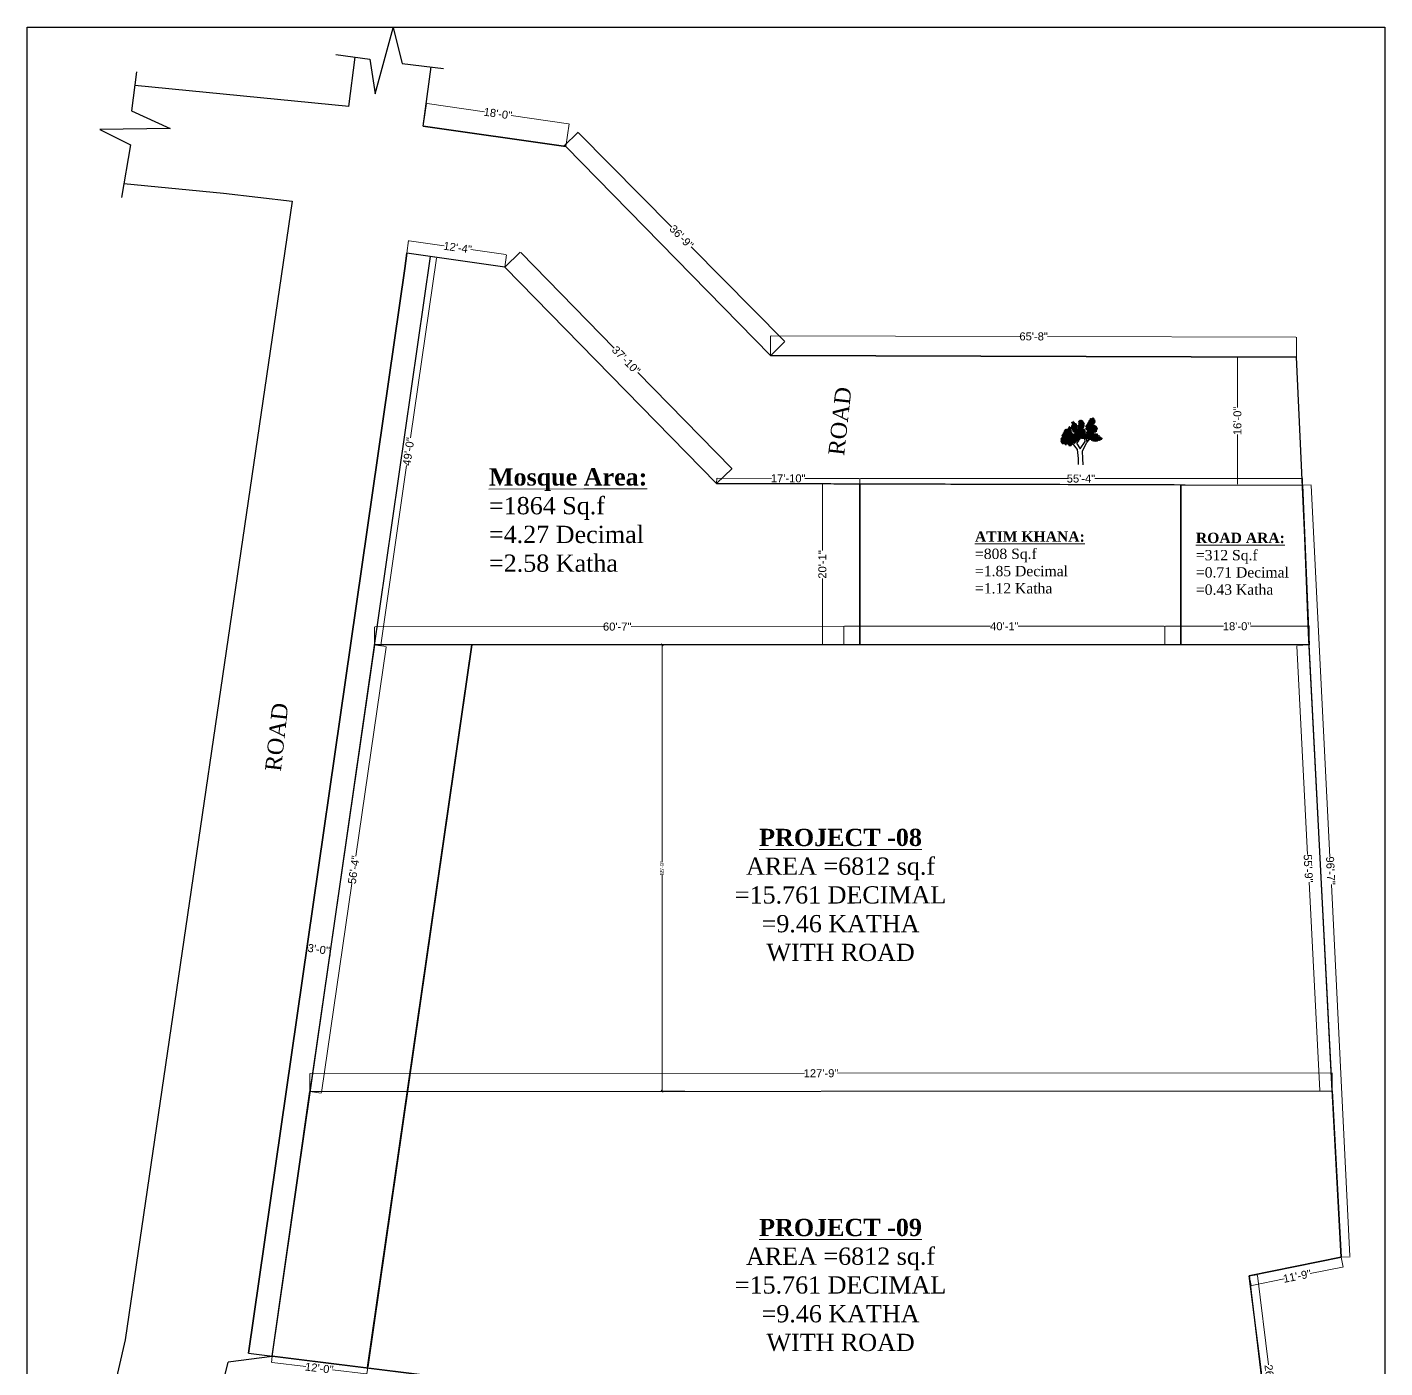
# Model space of a CAD drawing. Header units: inches. Extents: x -3571 to 5466, y -4496 to 5188.
# Drawn here: x 2252 to 4288, y -3377 to -1367 of the extents above; entities that cross this region are included whole.
import ezdxf

# ---------------------------------------------------------------- set-up
doc = ezdxf.new("R2010")
doc.units = ezdxf.units.IN
doc.header["$MEASUREMENT"] = 0
for name, color, linetype, lineweight in [('FURNITUER', 45, 'Continuous', 15), ('P LINE', 7, 'Continuous', 15), ('P1', 7, 'Continuous', 9), ('Road', 6, 'Continuous', 25), ('text', 7, 'Continuous', 5), ('wall', 250, 'Continuous', 30)]:
    doc.layers.add(name, color=color, linetype=linetype, lineweight=lineweight)
doc.layers.add('Property Limit', color=3, linetype='Continuous')
doc.layers.add('TREE', color=3, linetype='Continuous')
doc.styles.add('1-2', font='arial.ttf')
doc.styles.add('DIM', font='arial.ttf', dxfattribs={"width": 0.9, "height": 7})
doc.styles.add('style2', font='ARIALN.TTF')
doc.styles.add('TR', font='swisscb.ttf')
doc.styles.add('Warking', font='ARIALN.TTF')
doc.dimstyles.new('STANDARD$0', dxfattribs={"dimscale": 0, "dimtxt": 10, "dimasz": 8, "dimexe": 6, "dimexo": 8, "dimgap": 3, "dimtad": 1, "dimdec": 0, "dimzin": 3, "dimdsep": 46, "dimlunit": 4, "dimtxsty": 'DIM', "dimblk": 'DOTSMALL', "dimcen": 0, "dimclrd": 6, "dimclre": 6, "dimclrt": 256, "dimadec": 0, "dimazin": 0, "dimtfac": 1, "dimtdec": 0, "dimtofl": 0, "dimtmove": 2, "dimatfit": 0, "dimldrblk": 'DOTSMALL', "dimfxl": 1, "dimtolj": 1, "dimtzin": 0, "dimarcsym": 0})
doc.dimstyles.new('Warkimg', dxfattribs={"dimtxt": 6, "dimasz": 3, "dimexe": 0.5, "dimexo": 1, "dimgap": 0.5, "dimtad": 0, "dimdec": 0, "dimzin": 0, "dimdsep": 46, "dimlunit": 4, "dimtxsty": 'Warking', "dimblk": 'OBLIQUE', "dimcen": 1, "dimdle": 1, "dimclrd": 256, "dimclre": 256, "dimclrt": 6, "dimadec": 0, "dimazin": 0, "dimtfac": 1, "dimtdec": 0, "dimtofl": 0, "dimtmove": 0, "dimatfit": 3, "dimfxl": 1, "dimtolj": 1, "dimtzin": 0, "dimlwd": 5, "dimlwe": 5, "dimarcsym": 0})

# ---------------------------------------------------------------- blocks, each defined once
blk = doc.blocks.new('*D174')
at = {"layer": 'Defpoints', "color": 0, "ltscale": 2}
for p in [(3500.3, -2051.7), (4164, -2043.7), (4164, -2053.2)]:
    blk.add_point(p, dxfattribs=at)
at = {"layer": 'wall', "color": 7, "lineweight": 15, "ltscale": 2}
for p, q in [((3500.3, -2051.7), (3500.3, -2043.7)), ((3501.3, -2043.7), (3811.4, -2043.7)), ((4163, -2043.7), (3852.8, -2043.7)), ((4164, -2053.2), (4164, -2043.7))]:
    blk.add_line(p, q, dxfattribs=at)
at = {"layer": 'wall', "color": 7, "ltscale": 2}
for points in [[(3501.3, -2043.5), (3501.3, -2043.8), (3500.3, -2043.7)], [(4163, -2043.5), (4163, -2043.8), (4164, -2043.7)]]:
    blk.add_solid(points, dxfattribs=at)
at = {"layer": 'wall', "color": 7, "lineweight": 25, "ltscale": 2, "insert": (3832.1, -2043.7), "char_height": 12, "attachment_point": 5, "style": '1-2'}
blk.add_mtext('\\A1;55\'-4"', dxfattribs=at)
blk = doc.blocks.new('*D175')
at = {"layer": 'Defpoints', "color": 0, "ltscale": 2}
for p in [(4222.1, -3210.9), (4225.1, -3225.6), (4084.4, -3238.6)]:
    blk.add_point(p, dxfattribs=at)
at = {"layer": 'wall', "color": 7, "lineweight": 15, "ltscale": 2}
for p, q in [((4222.1, -3210.9), (4225.1, -3225.6)), ((4224.1, -3225.8), (4175.9, -3235.5)), ((4084.4, -3238.6), (4087.3, -3253.3)), ((4088.3, -3253.1), (4136.5, -3243.4))]:
    blk.add_line(p, q, dxfattribs=at)
at = {"layer": 'wall', "color": 7, "ltscale": 2}
for points in [[(4224.1, -3225.6), (4224.1, -3226), (4225.1, -3225.6)], [(4088.3, -3252.9), (4088.3, -3253.3), (4087.3, -3253.3)]]:
    blk.add_solid(points, dxfattribs=at)
at = {"layer": 'wall', "color": 7, "lineweight": 25, "ltscale": 2, "insert": (4156.2, -3239.4), "char_height": 12, "attachment_point": 5, "rotation": 11.3593, "style": '1-2'}
blk.add_mtext('\\A1;11\'-9"', dxfattribs=at)
blk = doc.blocks.new('*D176')
at = {"layer": 'Defpoints', "color": 0, "ltscale": 2}
for p in [(4084.4, -3238.6), (4121.6, -3550.6), (4134.1, -3549.1)]:
    blk.add_point(p, dxfattribs=at)
at = {"layer": 'wall', "color": 7, "lineweight": 15, "ltscale": 2}
for p, q in [((4084.4, -3238.6), (4096.9, -3237.1)), ((4097, -3238.1), (4113, -3372.5)), ((4134, -3548.1), (4118, -3413.8)), ((4121.6, -3550.6), (4134.1, -3549.1))]:
    blk.add_line(p, q, dxfattribs=at)
at = {"layer": 'wall', "color": 7, "ltscale": 2}
for points in [[(4097.1, -3238.1), (4096.8, -3238.1), (4096.9, -3237.1)], [(4134.2, -3548.1), (4133.8, -3548.2), (4134.1, -3549.1)]]:
    blk.add_solid(points, dxfattribs=at)
at = {"layer": 'wall', "color": 7, "lineweight": 25, "ltscale": 2, "insert": (4115.5, -3393.1), "char_height": 12, "attachment_point": 5, "rotation": 276.8057, "style": '1-2'}
blk.add_mtext('\\A1;26\'-2"', dxfattribs=at)
blk = doc.blocks.new('*D179')
at = {"layer": 'Defpoints', "color": 0, "ltscale": 2}
for p in [(2846, -1515.2), (3064.7, -1512), (3059.8, -1545.9)]:
    blk.add_point(p, dxfattribs=at)
at = {"layer": 'wall', "color": 7, "lineweight": 15, "ltscale": 2}
for p, q in [((2846, -1515.2), (2850.9, -1481.3)), ((2851.9, -1481.4), (2937.9, -1493.8)), ((3063.7, -1511.8), (2977.7, -1499.5)), ((3059.8, -1545.9), (3064.7, -1512))]:
    blk.add_line(p, q, dxfattribs=at)
at = {"layer": 'wall', "color": 7, "ltscale": 2}
for points in [[(2851.9, -1481.3), (2851.9, -1481.6), (2850.9, -1481.3)], [(3063.7, -1511.7), (3063.7, -1512), (3064.7, -1512)]]:
    blk.add_solid(points, dxfattribs=at)
at = {"layer": 'wall', "color": 7, "lineweight": 25, "ltscale": 2, "insert": (2957.8, -1496.6), "char_height": 12, "attachment_point": 5, "rotation": 351.8337, "style": '1-2'}
blk.add_mtext('\\A1;18\'-0"', dxfattribs=at)
blk = doc.blocks.new('*D180')
at = {"layer": 'Defpoints', "color": 0, "ltscale": 2}
for p in [(3056.7, -1545.4), (3388.1, -1838.3), (3366.8, -1859.4)]:
    blk.add_point(p, dxfattribs=at)
at = {"layer": 'wall', "color": 7, "lineweight": 15, "ltscale": 2}
for p, q in [((3056.7, -1545.4), (3078.1, -1524.4)), ((3078.8, -1525.1), (3218.5, -1666.6)), ((3387.4, -1837.6), (3247.6, -1696)), ((3366.8, -1859.4), (3388.1, -1838.3))]:
    blk.add_line(p, q, dxfattribs=at)
at = {"layer": 'wall', "color": 7, "ltscale": 2}
for points in [[(3078.9, -1524.9), (3078.6, -1525.2), (3078.1, -1524.4)], [(3387.5, -1837.5), (3387.3, -1837.7), (3388.1, -1838.3)]]:
    blk.add_solid(points, dxfattribs=at)
at = {"layer": 'wall', "color": 7, "lineweight": 25, "ltscale": 2, "insert": (3233.1, -1681.3), "char_height": 12, "attachment_point": 5, "rotation": 314.6432, "style": '1-2'}
blk.add_mtext('\\A1;36\'-9"', dxfattribs=at)
blk = doc.blocks.new('*D181')
at = {"layer": 'Defpoints', "color": 0, "ltscale": 2}
for p in [(4155.3, -1831.7), (3366.8, -1859.4), (4155.2, -1861.5)]:
    blk.add_point(p, dxfattribs=at)
at = {"layer": 'wall', "color": 7, "lineweight": 15, "ltscale": 2}
for p, q in [((3366.8, -1859.4), (3366.8, -1829.6)), ((3367.8, -1829.6), (3740.3, -1830.6)), ((4154.3, -1831.7), (3781.8, -1830.7)), ((4155.2, -1861.5), (4155.3, -1831.7))]:
    blk.add_line(p, q, dxfattribs=at)
at = {"layer": 'wall', "color": 7, "ltscale": 2}
for points in [[(3367.8, -1829.4), (3367.8, -1829.8), (3366.8, -1829.6)], [(4154.3, -1831.5), (4154.3, -1831.8), (4155.3, -1831.7)]]:
    blk.add_solid(points, dxfattribs=at)
at = {"layer": 'wall', "color": 7, "lineweight": 25, "ltscale": 2, "insert": (3761.1, -1830.6), "char_height": 12, "attachment_point": 5, "rotation": 359.8484, "style": '1-2'}
blk.add_mtext('\\A1;65\'-8"', dxfattribs=at)
blk = doc.blocks.new('*D183')
at = {"layer": 'Defpoints', "color": 0, "ltscale": 2}
for p in [(4164, -2053.5), (4222.1, -3210.9), (4235.5, -3210.2)]:
    blk.add_point(p, dxfattribs=at)
at = {"layer": 'wall', "color": 7, "lineweight": 15, "ltscale": 2}
for p, q in [((4164, -2053.5), (4177.4, -2052.8)), ((4177.4, -2053.8), (4205.4, -2610.8)), ((4235.4, -3209.2), (4207.5, -2652.2)), ((4222.1, -3210.9), (4235.5, -3210.2))]:
    blk.add_line(p, q, dxfattribs=at)
at = {"layer": 'wall', "color": 7, "ltscale": 2}
for points in [[(4177.6, -2053.8), (4177.2, -2053.8), (4177.4, -2052.8)], [(4235.6, -3209.2), (4235.3, -3209.3), (4235.5, -3210.2)]]:
    blk.add_solid(points, dxfattribs=at)
at = {"layer": 'wall', "color": 7, "lineweight": 25, "ltscale": 2, "insert": (4206.4, -2631.5), "char_height": 12, "attachment_point": 5, "rotation": 272.8755, "style": '1-2'}
blk.add_mtext('\\A1;96\'-7"', dxfattribs=at)
blk = doc.blocks.new('*D184')
at = {"layer": 'Defpoints', "color": 0, "ltscale": 2}
for p in [(3444.4, -2051.7), (3500.3, -2051.7), (3512.3, -2293)]:
    blk.add_point(p, dxfattribs=at)
at = {"layer": 'wall', "color": 7, "lineweight": 15, "ltscale": 2}
for p, q in [((3500.3, -2051.7), (3444.4, -2051.7)), ((3444.4, -2052.7), (3444.4, -2151.6)), ((3444.4, -2292), (3444.4, -2193.2)), ((3512.3, -2293), (3444.4, -2293))]:
    blk.add_line(p, q, dxfattribs=at)
at = {"layer": 'wall', "color": 7, "ltscale": 2}
for points in [[(3444.3, -2052.7), (3444.6, -2052.7), (3444.4, -2051.7)], [(3444.3, -2292), (3444.6, -2292), (3444.4, -2293)]]:
    blk.add_solid(points, dxfattribs=at)
at = {"layer": 'wall', "color": 7, "lineweight": 25, "ltscale": 2, "insert": (3444.4, -2172.4), "char_height": 12, "attachment_point": 5, "rotation": 90, "style": '1-2'}
blk.add_mtext('\\A1;20\'-1"', dxfattribs=at)
blk = doc.blocks.new('*D186')
at = {"layer": 'Defpoints', "color": 0, "ltscale": 2}
for p in [(4174.4, -2265.1), (3957.9, -2293.2), (4174.4, -2293)]:
    blk.add_point(p, dxfattribs=at)
at = {"layer": 'wall', "color": 7, "lineweight": 15, "ltscale": 2}
for p, q in [((3957.9, -2293.2), (3957.9, -2265.1)), ((3958.9, -2265.1), (4046, -2265.1)), ((4173.4, -2265.1), (4086.3, -2265.1)), ((4174.4, -2293), (4174.4, -2265.1))]:
    blk.add_line(p, q, dxfattribs=at)
at = {"layer": 'wall', "color": 7, "ltscale": 2}
for points in [[(3958.9, -2264.9), (3958.9, -2265.2), (3957.9, -2265.1)], [(4173.4, -2264.9), (4173.4, -2265.2), (4174.4, -2265.1)]]:
    blk.add_solid(points, dxfattribs=at)
at = {"layer": 'wall', "color": 7, "lineweight": 25, "ltscale": 2, "insert": (4066.1, -2265.1), "char_height": 12, "attachment_point": 5, "style": '1-2'}
blk.add_mtext('\\A1;18\'-0"', dxfattribs=at)
blk = doc.blocks.new('*D187')
at = {"layer": 'Defpoints', "color": 0, "ltscale": 2}
for p in [(2823.9, -1686.9), (2821.2, -1705.5), (2968.2, -1726.7)]:
    blk.add_point(p, dxfattribs=at)
at = {"layer": 'wall', "color": 7, "lineweight": 15, "ltscale": 2}
for p, q in [((2821.2, -1705.5), (2823.9, -1686.9)), ((2824.9, -1687), (2877.4, -1694.6)), ((2969.9, -1707.9), (2917.3, -1700.3)), ((2968.2, -1726.7), (2970.8, -1708))]:
    blk.add_line(p, q, dxfattribs=at)
at = {"layer": 'wall', "color": 7, "ltscale": 2}
for points in [[(2824.9, -1686.8), (2824.9, -1687.2), (2823.9, -1686.9)], [(2969.9, -1707.7), (2969.8, -1708), (2970.8, -1708)]]:
    blk.add_solid(points, dxfattribs=at)
at = {"layer": 'wall', "color": 7, "lineweight": 25, "ltscale": 2, "insert": (2897.4, -1697.4), "char_height": 12, "attachment_point": 5, "rotation": 351.8077, "style": '1-2'}
blk.add_mtext('\\A1;12\'-4"', dxfattribs=at)
blk = doc.blocks.new('*D188')
at = {"layer": 'Defpoints', "color": 0, "ltscale": 2}
for p in [(2968.2, -1726.7), (3309, -2028.5), (3285.8, -2051.2)]:
    blk.add_point(p, dxfattribs=at)
at = {"layer": 'wall', "color": 7, "lineweight": 15, "ltscale": 2}
for p, q in [((2968.2, -1726.7), (2991.3, -1704)), ((2992, -1704.8), (3132.4, -1848.2)), ((3308.3, -2027.8), (3167.9, -1884.4)), ((3285.8, -2051.2), (3309, -2028.5))]:
    blk.add_line(p, q, dxfattribs=at)
at = {"layer": 'wall', "color": 7, "ltscale": 2}
for points in [[(2992.1, -1704.6), (2991.9, -1704.9), (2991.3, -1704)], [(3308.4, -2027.7), (3308.1, -2027.9), (3309, -2028.5)]]:
    blk.add_solid(points, dxfattribs=at)
at = {"layer": 'wall', "color": 7, "lineweight": 25, "ltscale": 2, "insert": (3150.1, -1866.3), "char_height": 12, "attachment_point": 5, "rotation": 314.395, "style": '1-2'}
blk.add_mtext('\\A1;37\'-10"', dxfattribs=at)
blk = doc.blocks.new('*D189')
at = {"layer": 'Defpoints', "color": 0, "ltscale": 2}
for p in [(3285.8, -2051.2), (3500.3, -2043.7), (3500.3, -2051.7)]:
    blk.add_point(p, dxfattribs=at)
at = {"layer": 'wall', "color": 7, "lineweight": 15, "ltscale": 2}
for p, q in [((3285.8, -2051.2), (3285.9, -2043.1)), ((3286.9, -2043.1), (3368.3, -2043.3)), ((3499.3, -2043.7), (3417.9, -2043.5)), ((3500.3, -2051.7), (3500.3, -2043.7))]:
    blk.add_line(p, q, dxfattribs=at)
at = {"layer": 'wall', "color": 7, "ltscale": 2}
for points in [[(3286.9, -2042.9), (3286.9, -2043.3), (3285.9, -2043.1)], [(3499.3, -2043.5), (3499.3, -2043.8), (3500.3, -2043.7)]]:
    blk.add_solid(points, dxfattribs=at)
at = {"layer": 'wall', "color": 7, "lineweight": 25, "ltscale": 2, "insert": (3393.1, -2043.4), "char_height": 12, "attachment_point": 5, "rotation": 359.8484, "style": '1-2'}
blk.add_mtext('\\A1;17\'-10"', dxfattribs=at)
blk = doc.blocks.new('*D190')
at = {"layer": 'Defpoints', "color": 0, "ltscale": 2}
for p in [(2856.9, -1710.7), (2865.8, -1712), (2773, -2293)]:
    blk.add_point(p, dxfattribs=at)
at = {"layer": 'wall', "color": 7, "lineweight": 15, "ltscale": 2}
for p, q in [((2865.6, -1713), (2826.9, -1982.4)), ((2856.9, -1710.7), (2865.8, -1712)), ((2782.1, -2293.3), (2820.9, -2023.9)), ((2773, -2293), (2782, -2294.3))]:
    blk.add_line(p, q, dxfattribs=at)
at = {"layer": 'wall', "color": 7, "ltscale": 2}
for points in [[(2865.5, -1713), (2865.8, -1713), (2865.8, -1712)], [(2781.9, -2293.3), (2782.3, -2293.3), (2782, -2294.3)]]:
    blk.add_solid(points, dxfattribs=at)
at = {"layer": 'wall', "color": 7, "lineweight": 25, "ltscale": 2, "insert": (2823.9, -2003.2), "char_height": 12, "attachment_point": 5, "rotation": 81.8077, "style": '1-2'}
blk.add_mtext('\\A1;49\'-0"', dxfattribs=at)
blk = doc.blocks.new('*D191')
at = {"layer": 'Defpoints', "color": 0, "ltscale": 2}
for p in [(3500.4, -2265.1), (2773, -2293), (3500.5, -2292)]:
    blk.add_point(p, dxfattribs=at)
at = {"layer": 'wall', "color": 7, "lineweight": 15, "ltscale": 2}
for p, q in [((2773, -2293), (2773, -2266.1)), ((2774, -2266.1), (3116, -2265.6)), ((3499.4, -2265.1), (3157.5, -2265.6)), ((3500.5, -2292), (3500.4, -2265.1))]:
    blk.add_line(p, q, dxfattribs=at)
at = {"layer": 'wall', "color": 7, "ltscale": 2}
for points in [[(2774, -2265.9), (2774, -2266.3), (2773, -2266.1)], [(3499.4, -2264.9), (3499.4, -2265.3), (3500.4, -2265.1)]]:
    blk.add_solid(points, dxfattribs=at)
at = {"layer": 'wall', "color": 7, "lineweight": 25, "ltscale": 2, "insert": (3136.7, -2265.6), "char_height": 12, "attachment_point": 5, "rotation": 0.0785, "style": '1-2'}
blk.add_mtext('\\A1;60\'-7"', dxfattribs=at)
blk = doc.blocks.new('*D192')
at = {"layer": 'Defpoints', "color": 0, "ltscale": 2}
for p in [(4066.7, -1861.2), (4067.2, -1861.2), (4066.7, -2053.2)]:
    blk.add_point(p, dxfattribs=at)
at = {"layer": 'wall', "color": 7, "lineweight": 15, "ltscale": 2}
for p, q in [((4067.2, -1861.2), (4066.7, -1861.2)), ((4066.7, -1862.2), (4066.7, -1937.1)), ((4066.7, -2052.2), (4066.7, -1977.4))]:
    blk.add_line(p, q, dxfattribs=at)
at = {"layer": 'wall', "color": 7, "ltscale": 2}
for points in [[(4066.5, -1862.2), (4066.8, -1862.2), (4066.7, -1861.2)], [(4066.5, -2052.2), (4066.8, -2052.2), (4066.7, -2053.2)]]:
    blk.add_solid(points, dxfattribs=at)
at = {"layer": 'wall', "color": 7, "lineweight": 25, "ltscale": 2, "insert": (4066.7, -1957.2), "char_height": 12, "attachment_point": 5, "rotation": 90, "style": '1-2'}
blk.add_mtext('\\A1;16\'-0"', dxfattribs=at)
blk = doc.blocks.new('*D193')
at = {"layer": 'Defpoints', "color": 0, "ltscale": 2}
for p in [(3476.5, -2265.1), (3476.5, -2292), (3957.9, -2293.2)]:
    blk.add_point(p, dxfattribs=at)
at = {"layer": 'wall', "color": 7, "lineweight": 15, "ltscale": 2}
for p, q in [((3476.5, -2292), (3476.5, -2265.1)), ((3477.5, -2265.1), (3696.3, -2265.1)), ((3956.9, -2265.1), (3738.1, -2265.1)), ((3957.9, -2293.2), (3957.9, -2265.1))]:
    blk.add_line(p, q, dxfattribs=at)
at = {"layer": 'wall', "color": 7, "ltscale": 2}
for points in [[(3477.5, -2264.9), (3477.5, -2265.2), (3476.5, -2265.1)], [(3956.9, -2264.9), (3956.9, -2265.2), (3957.9, -2265.1)]]:
    blk.add_solid(points, dxfattribs=at)
at = {"layer": 'wall', "color": 7, "lineweight": 25, "ltscale": 2, "insert": (3717.2, -2265.1), "char_height": 12, "attachment_point": 5, "style": '1-2'}
blk.add_mtext('\\A1;40\'-1"', dxfattribs=at)
blk = doc.blocks.new('*D194')
at = {"layer": 'Defpoints', "color": 0, "ltscale": 2}
for p in [(2671.4, -2746.8), (2670.1, -2756), (2705.6, -2761.1)]:
    blk.add_point(p, dxfattribs=at)
at = {"layer": 'wall', "color": 7, "lineweight": 15, "ltscale": 2}
for p, q in [((2670.1, -2756), (2671.4, -2746.8)), ((2672.4, -2747), (2673.3, -2747.1)), ((2706, -2751.8), (2705.1, -2751.7)), ((2705.6, -2761.1), (2707, -2751.9))]:
    blk.add_line(p, q, dxfattribs=at)
at = {"layer": 'wall', "color": 7, "ltscale": 2}
for points in [[(2672.5, -2746.8), (2672.4, -2747.1), (2671.4, -2746.8)], [(2706, -2751.6), (2705.9, -2752), (2707, -2751.9)]]:
    blk.add_solid(points, dxfattribs=at)
at = {"layer": 'wall', "color": 7, "lineweight": 25, "ltscale": 2, "insert": (2689.2, -2749.4), "char_height": 12, "attachment_point": 5, "rotation": 351.7966, "style": '1-2'}
blk.add_mtext('\\A1;3\'-0"', dxfattribs=at)
blk = doc.blocks.new('*D195')
at = {"layer": 'Defpoints', "color": 0, "ltscale": 2}
for p in [(2619.5, -3359.1), (2762.6, -3376.2), (2761.4, -3385.9)]:
    blk.add_point(p, dxfattribs=at)
at = {"layer": 'wall', "color": 7, "lineweight": 15, "ltscale": 2}
for p, q in [((2619.5, -3359.1), (2618.4, -3368.8)), ((2619.4, -3368.9), (2669.9, -3374.9)), ((2762.6, -3376.2), (2761.4, -3385.9)), ((2760.4, -3385.7), (2709.9, -3379.7))]:
    blk.add_line(p, q, dxfattribs=at)
at = {"layer": 'wall', "color": 7, "ltscale": 2}
for points in [[(2619.4, -3368.8), (2619.4, -3369.1), (2618.4, -3368.8)], [(2760.4, -3385.6), (2760.4, -3385.9), (2761.4, -3385.9)]]:
    blk.add_solid(points, dxfattribs=at)
at = {"layer": 'wall', "color": 7, "lineweight": 25, "ltscale": 2, "insert": (2689.9, -3377.3), "char_height": 12, "attachment_point": 5, "rotation": 353.1994, "style": '1-2'}
blk.add_mtext('\\A1;12\'-0"', dxfattribs=at)
blk = doc.blocks.new('*D196')
at = {"layer": 'Defpoints', "color": 0, "ltscale": 2}
for p in [(2675.7, -2935.7), (2675.7, -2962.3), (4208.9, -2961.3)]:
    blk.add_point(p, dxfattribs=at)
at = {"layer": 'wall', "color": 7, "lineweight": 15, "ltscale": 2}
for p, q in [((2675.7, -2962.3), (2675.7, -2935.7)), ((2676.7, -2935.7), (3417.5, -2935.2)), ((4207.9, -2934.7), (3467.1, -2935.1)), ((4208.9, -2961.3), (4208.9, -2934.7))]:
    blk.add_line(p, q, dxfattribs=at)
at = {"layer": 'wall', "color": 7, "ltscale": 2}
for points in [[(2676.7, -2935.5), (2676.7, -2935.8), (2675.7, -2935.7)], [(4207.9, -2934.5), (4207.9, -2934.8), (4208.9, -2934.7)]]:
    blk.add_solid(points, dxfattribs=at)
at = {"layer": 'wall', "color": 7, "lineweight": 25, "ltscale": 2, "insert": (3442.3, -2935.2), "char_height": 12, "attachment_point": 5, "rotation": 0.0363, "style": '1-2'}
blk.add_mtext('\\A1;127\'-9"', dxfattribs=at)
blk = doc.blocks.new('*D198')
at = {"layer": 'Defpoints', "color": 0, "ltscale": 2}
for p in [(4174.4, -2293), (4190.2, -2962.2), (4208.9, -2961.3)]:
    blk.add_point(p, dxfattribs=at)
at = {"layer": 'wall', "color": 7, "lineweight": 15, "ltscale": 2}
for p, q in [((4174.4, -2293), (4155.7, -2294)), ((4155.7, -2295), (4171.9, -2607.4)), ((4190.1, -2961.2), (4174, -2648.8)), ((4208.9, -2961.3), (4190.2, -2962.2))]:
    blk.add_line(p, q, dxfattribs=at)
at = {"layer": 'wall', "color": 7, "ltscale": 2}
for points in [[(4155.9, -2295), (4155.6, -2295), (4155.7, -2294)], [(4190.3, -2961.2), (4190, -2961.3), (4190.2, -2962.2)]]:
    blk.add_solid(points, dxfattribs=at)
at = {"layer": 'wall', "color": 7, "lineweight": 25, "ltscale": 2, "insert": (4172.9, -2628.1), "char_height": 12, "attachment_point": 5, "rotation": 272.9558, "style": '1-2'}
blk.add_mtext('\\A1;55\'-9"', dxfattribs=at)
blk = doc.blocks.new('*D199')
at = {"layer": 'Defpoints', "color": 0, "ltscale": 2}
for p in [(2773, -2293), (2790.4, -2295.6), (2675.7, -2962.3)]:
    blk.add_point(p, dxfattribs=at)
at = {"layer": 'wall', "color": 7, "lineweight": 15, "ltscale": 2}
for p, q in [((2790.3, -2296.5), (2744.7, -2609.7)), ((2773, -2293), (2790.4, -2295.6)), ((2693.2, -2963.8), (2738.8, -2650.7)), ((2675.7, -2962.3), (2693.1, -2964.8))]:
    blk.add_line(p, q, dxfattribs=at)
at = {"layer": 'wall', "color": 7, "ltscale": 2}
for points in [[(2790.1, -2296.5), (2790.5, -2296.6), (2790.4, -2295.6)], [(2693.1, -2963.8), (2693.4, -2963.8), (2693.1, -2964.8)]]:
    blk.add_solid(points, dxfattribs=at)
at = {"layer": 'wall', "color": 7, "lineweight": 25, "ltscale": 2, "insert": (2741.8, -2630.2), "char_height": 12, "attachment_point": 5, "rotation": 81.7248, "style": '1-2'}
blk.add_mtext('\\A1;56\'-4"', dxfattribs=at)
blk = doc.blocks.new('_Oblique')
at = {"layer": 'P LINE', "color": 0, "lineweight": -2}
blk.add_line((-0.5, -0.5), (0.5, 0.5), dxfattribs=at)
blk = doc.blocks.new('*D206')
at = {"lineweight": 5}
for p, q in [((3238.1, -2293), (3203.5, -2293)), ((3204, -2292), (3204, -2618.5)), ((3204, -2962.9), (3204, -2636.4)), ((3238.1, -2961.9), (3203.5, -2961.9))]:
    blk.add_line(p, q, dxfattribs=at)
at = {"layer": 'Defpoints', "color": 0}
for p in [(3204, -2293), (3239.1, -2293), (3239.1, -2961.9)]:
    blk.add_point(p, dxfattribs=at)
at = {"lineweight": 5, "xscale": 3, "yscale": 3, "zscale": 3}
for p, rotation in [((3204, -2293), 90), ((3204, -2961.9), 270)]:
    blk.add_blockref('_Oblique', p, dxfattribs=dict(at, rotation=rotation))
at = {"color": 6, "insert": (3204, -2627.5), "char_height": 6, "attachment_point": 5, "rotation": 90, "style": 'Warking'}
blk.add_mtext('\\A1;55\'-9"', dxfattribs=at)

msp = doc.modelspace()

# ---------------------------------------------------------------- hatches: boundary and pattern name
at = {"layer": 'TREE'}
h = msp.add_hatch(dxfattribs=at)
h.set_pattern_fill('TRIANG', color=3, scale=2.240387, style=0)
h.set_pattern_definition([(60, (3831.7562, -2022.959), (-0.77859, 1.348557), [0.77859, -0.77859]), (120, (3831.7562, -2022.959), (-1.55718, 9e-10), [0.77859, -0.77859]), (0, (3831.3669, -2022.2847), (0.77859, 1.348557), [0.77859, -0.77859])])
edge = h.paths.add_edge_path()
edge.add_ellipse((3849.88805, -1975.68998), major_axis=(-0.52494, 0.52494), ratio=0.9999999904, start_angle=161.86063212, end_angle=174.8837442, ccw=False)
edge.add_ellipse((3853.07421, -1980.52717), major_axis=(-3.57467, 3.57467), ratio=0.9999998885, start_angle=347.41797611, end_angle=349.32639772, ccw=False)
edge.add_ellipse((3849.88805, -1975.68998), major_axis=(0.52494, 0.52494), ratio=0.9999999985, start_angle=264.88374425, end_angle=361.86063277)
edge.add_ellipse((3850.54457, -1968.76397), major_axis=(4.51561, 4.51561), ratio=0.9999999999, start_angle=223.66395041, end_angle=333.66395049)
edge.add_ellipse((3851.98875, -1969.30468), major_axis=(3.73459, 3.73459), ratio=0.9999999994, start_angle=344.29595054, end_angle=421.25126714)
edge.add_ellipse((3848.19247, -1963.40804), major_axis=(-1.74023, 1.74023), ratio=0.9999999984, start_angle=205.38530624, end_angle=240.16191099)
edge.add_ellipse((3847.35943, -1957.44924), major_axis=(-4.39002, 4.39002), ratio=1, start_angle=166.11701066, end_angle=276.11701125)
edge.add_ellipse((3849.62768, -1957.98646), major_axis=(3.96805, 3.96805), ratio=0.9999999994, start_angle=28.125111, end_angle=138.1251107)
edge.add_ellipse((3844.41051, -1961.2261), major_axis=(-2.09234, 2.09234), ratio=0.9999999996, start_angle=-37.50150452, end_angle=72.49849577)
edge.add_ellipse((3842.05997, -1965.73265), major_axis=(2.22897, 2.22897), ratio=0.9999999997, start_angle=49.98973073, end_angle=159.98973094)
edge.add_ellipse((3843.00705, -1967.73285), major_axis=(2.73121, 2.73121), ratio=0.9999999999, start_angle=125.03305909, end_angle=230.45623598)
edge.add_ellipse((3843.9198, -1974.4443), major_axis=(2.06325, 2.06325), ratio=0.9999999002, start_angle=409.71477915, end_angle=415.77452133, ccw=False)
edge.add_ellipse((3843.00705, -1967.73285), major_axis=(-2.73121, 2.73121), ratio=0.9999999472, start_angle=140.45623449, end_angle=145.03305758, ccw=False)
edge.add_ellipse((3843.9198, -1974.4443), major_axis=(2.06325, 2.06325), ratio=0.999999999, start_angle=55.77451869, end_angle=159.71477659)
edge.add_ellipse((3839.26202, -1979.76116), major_axis=(3.22594, 3.22594), ratio=0.9999999997, start_angle=18.89844426, end_angle=54.85960854)
edge.add_ellipse((3833.3507, -1973.50455), major_axis=(-3.8355, 3.8355), ratio=0.9999999999, start_angle=206.04600275, end_angle=265.40967357)
edge.add_ellipse((3834.88944, -1971.41834), major_axis=(-2.0929, 2.0929), ratio=0.9999999958, start_angle=253.89149605, end_angle=302.22276799)
edge.add_ellipse((3833.07395, -1965.84972), major_axis=(-2.57828, 2.57828), ratio=1, start_angle=177.64354522, end_angle=238.47071797)
edge.add_ellipse((3836.55965, -1964.91434), major_axis=(-0.07424, 0.07424), ratio=0.9999999567, start_angle=169.99999865, end_angle=279.99999887)
edge.add_ellipse((3830.95737, -1961.87241), major_axis=(-4.51672, 4.51672), ratio=0.9999999998, start_angle=197.43460288, end_angle=307.43460318)
edge.add_ellipse((3832.74336, -1960.00526), major_axis=(3.22707, 3.22707), ratio=0.9999999994, start_angle=56.95069468, end_angle=166.95069505)
edge.add_ellipse((3831.36578, -1965.80005), major_axis=(2.97038, 2.97038), ratio=0.9999999994, start_angle=81.4337494, end_angle=157.48339065)
edge.add_ellipse((3826.54684, -1969.76663), major_axis=(-1.79572, 1.79572), ratio=0.9999999992, start_angle=-66.663803, end_angle=-14.41905726)
edge.add_ellipse((3824.16247, -1965.65376), major_axis=(1.56603, 1.56603), ratio=0.9999999972, start_angle=254.55342155, end_angle=364.55342208)
edge.add_ellipse((3823.2756, -1963.03209), major_axis=(1.77142, 1.77142), ratio=0.9999999998, start_angle=293.05408721, end_angle=403.0540874)
edge.add_ellipse((3820.27906, -1960.89184), major_axis=(-2.19413, 2.19413), ratio=0.9999999998, start_angle=231.72683727, end_angle=341.72683679)
edge.add_ellipse((3819.90723, -1959.58238), major_axis=(1.26202, 1.26202), ratio=1, start_angle=79.9999997, end_angle=190.0000003)
edge.add_ellipse((3819.48571, -1961.90436), major_axis=(0.74236, 0.74236), ratio=0.9999999957, start_angle=79.99999981, end_angle=190.00000044)
edge.add_ellipse((3821.344, -1965.91176), major_axis=(2.82489, 2.82489), ratio=0.9999999993, start_angle=83.0162608, end_angle=193.01626138)
edge.add_ellipse((3824.31466, -1969.96796), major_axis=(3.62771, 3.62771), ratio=0.9999999992, start_angle=127.52248679, end_angle=209.23069909)
edge.add_ellipse((3824.09173, -1977.83372), major_axis=(2.23025, 2.23025), ratio=0.9999999994, start_angle=66.80015677, end_angle=130.80186198)
edge.add_ellipse((3819.60718, -1977.47113), major_axis=(-0.95136, 0.95136), ratio=0.9999999985, start_angle=219.38244952, end_angle=331.37244082)
edge.add_ellipse((3817.05907, -1975.64829), major_axis=(1.57907, 1.57907), ratio=0.9999999999, start_angle=301.21869537, end_angle=411.21869533)
edge.add_ellipse((3813.1603, -1970.22147), major_axis=(-3.43921, 3.43921), ratio=0.9999999996, start_angle=183.7515282, end_angle=293.75152868)
edge.add_ellipse((3815.92875, -1968.95719), major_axis=(2.41836, 2.41836), ratio=0.9999999998, start_angle=62.10197773, end_angle=152.57126174)
edge.add_ellipse((3811.16951, -1971.41747), major_axis=(1.46369, 1.46369), ratio=0.9999999998, start_angle=326.06204196, end_angle=358.61119775, ccw=False)
edge.add_ellipse((3815.92875, -1968.95719), major_axis=(-2.41836, 2.41836), ratio=0.999999991, start_angle=62.57126196, end_angle=82.1019783, ccw=False)
edge.add_ellipse((3811.16951, -1971.41747), major_axis=(1.46369, 1.46369), ratio=0.9999999984, start_angle=358.61119775, end_angle=436.06204157)
edge.add_ellipse((3809.94515, -1973.08603), major_axis=(-2.43618, 2.43618), ratio=0.9999999991, start_angle=-47.60055219, end_angle=62.39944791)
edge.add_ellipse((3806.88045, -1976.26714), major_axis=(-1.52903, 1.52903), ratio=0.9999999995, start_angle=-39.08268359, end_angle=70.9173167)
edge.add_ellipse((3806.12247, -1979.4571), major_axis=(-1.79557, 1.79557), ratio=0.9999999996, start_angle=-17.13315743, end_angle=92.86684312)
edge.add_ellipse((3804.29998, -1983.64047), major_axis=(-1.62869, 1.62869), ratio=0.999999998, start_angle=-47.96091231, end_angle=87.02874004)
edge.add_ellipse((3805.58751, -1987.73426), major_axis=(2.78406, 2.78406), ratio=0.9999999999, start_angle=94.60193112, end_angle=239.25415583)
edge.add_ellipse((3809.50844, -1988.70071), major_axis=(2.90099, 2.90099), ratio=0.9999999998, start_angle=178.99377017, end_angle=284.08512652)
edge.add_ellipse((3816.07941, -1991.63928), major_axis=(-2.23607, 2.23607), ratio=0.9999999946, start_angle=12.04259701, end_angle=29.76855618, ccw=False)
edge.add_ellipse((3809.50844, -1988.70071), major_axis=(-2.90099, 2.90099), ratio=0.9999999861, start_angle=194.08512671, end_angle=207.72602677, ccw=False)
edge.add_ellipse((3816.07941, -1991.63928), major_axis=(-2.23607, 2.23607), ratio=0.9999999999, start_angle=29.76855604, end_angle=246.17910507)
edge.add_line((3819.0281, -1990.4968), (3828.62964, -1986.73728))
edge.add_line((3828.62964, -1986.73728), (3832.0585, -1983.42033))
edge.add_line((3832.0585, -1983.42033), (3838.07543, -1984.08422))
edge.add_line((3838.07543, -1984.08422), (3845.05914, -1984.90856))
edge.add_ellipse((3846.16195, -1984.57124), major_axis=(-0.81547, 0.81547), ratio=0.9999999976, start_angle=62.00747902, end_angle=214.56070761)
edge.add_ellipse((3850.31751, -1984.33074), major_axis=(2.15996, 2.15996), ratio=0.9999999996, start_angle=143.46138789, end_angle=253.46138732)
edge.add_ellipse((3854.55429, -1984.94072), major_axis=(-2.45375, 2.45375), ratio=0.9999999995, start_angle=81.73370367, end_angle=191.73370288)
edge.add_ellipse((3858.79952, -1984.36531), major_axis=(1.99381, 1.99381), ratio=0.999999999, start_angle=196.53861252, end_angle=306.53861194)
edge.add_ellipse((3862.57889, -1983.4459), major_axis=(1.175, 1.175), ratio=0.9999999972, start_angle=188.41512225, end_angle=298.41512145)
edge.add_ellipse((3862.42412, -1983.99023), major_axis=(1.23655, 1.23655), ratio=0.9999999983, start_angle=317.29484325, end_angle=427.29484298)
edge.add_ellipse((3858.78261, -1982.15054), major_axis=(-2.11165, 2.11165), ratio=0.9999999995, start_angle=220.74299462, end_angle=330.74299433)
edge.add_ellipse((3853.07421, -1980.52717), major_axis=(-3.57467, 3.57467), ratio=0.9999999996, start_angle=239.32639952, end_angle=347.41797746)

# ---------------------------------------------------------------- linework, layer by layer
at = {"color": 0, "lineweight": 25, "ltscale": 2}
msp.add_line((2762.5722, -3376.18161), (2918.50932, -2293.02029), dxfattribs=at)
for points in [[(4287.69305, -4492.51009), (2252.02064, -4492.51009), (2252.02064, -1366.91533), (4287.69305, -1366.91533)], [(3500.31601, -2051.71916), (3981.92637, -2052.99382), (3981.92974, -2293.01988), (3500.31583, -2293.02742)]]:
    msp.add_lwpolyline(points, close=True, dxfattribs=at)
for points in [[(3981.92974, -2293.02011), (3981.92974, -2052.99383), (4163.9836, -2053.47567), (4174.35806, -2293.01719), (4023.9582, -2293.01987), (3981.92974, -2293.02011)], [(3748.03368, -2293.02366), (2773.02414, -2293.02424), (2675.68983, -2962.25217), (4208.86736, -2961.27962), (4174.35806, -2293.01719), (3763.03368, -2293.02344)], [(2675.68983, -2962.25217), (4208.86736, -2961.27962), (4222.12073, -3210.91438), (4084.36292, -3238.58943), (4121.60361, -3550.63273), (4092.68691, -3551.3571), (4105.20553, -3651.43157), (2804.47806, -3651.39646), (2864.31378, -3389.82431), (2619.54316, -3359.12486), (2675.68983, -2962.25217)]]:
    msp.add_lwpolyline(points, dxfattribs=at)
at = {"layer": 'FURNITUER', "lineweight": 30, "ltscale": 15}
msp.add_line((2918.50932, -2293.02029), (2762.74277, -3375.20896), dxfattribs=at)
at = {"layer": 'Property Limit', "linetype": 'ByBlock', "lineweight": 30}
for p, q in [((2968.15595, -1726.68777), (2821.22892, -1705.53545)), ((2968.15595, -1726.68777), (2821.22892, -1705.53545)), ((3285.83848, -2051.1515), (2968.15595, -1726.68777)), ((3285.83848, -2051.1515), (2968.15595, -1726.68777)), ((3971.76104, -2052.96692), (3285.83848, -2051.1515)), ((3971.76104, -2052.96692), (3285.83848, -2051.1515)), ((3500.31601, -2051.71916), (3500.31583, -2293.02742))]:
    msp.add_line(p, q, dxfattribs=at)
msp.add_lwpolyline([(2821.22991, -1705.53559), (2818.18894, -1728.90159), (2583.81813, -3354.64489), (2864.31378, -3389.82431), (2827.74735, -3546.8422), (2754.95355, -3873.92147), (2704.91032, -4209.02233), (2685.28686, -4307.48811), (4185.84224, -4392.47055), (4164.9069, -4182.26689), (4129.83203, -3848.29569), (4092.6869, -3551.35773), (4121.60361, -3550.63336), (4119.16753, -3526.4473), (4102.43539, -3379.13106), (4084.36292, -3238.58943), (4222.12073, -3210.91438), (4209.26574, -2969.07351), (4173.46326, -2275.51092), (4167.57171, -2132.19681), (4155.23119, -1861.45246), (3366.76689, -1859.36565), (3059.83026, -1545.8772), (2846.00222, -1515.19179)], dxfattribs=at)
at = {"layer": 'Road', "lineweight": 30}
for p, q in [((2734.195, -1485.9686), (2413.39678, -1454.30198)), ((2734.19493, -1485.96797), (2413.39686, -1454.30137)), ((3059.8302, -1545.87657), (3366.76683, -1859.36502)), ((2968.15595, -1726.68777), (2821.22991, -1705.53559)), ((2619.44957, -3359.77497), (2856.85377, -1710.73173)), ((2968.15595, -1726.68777), (3285.83848, -2051.1515)), ((3366.76683, -1859.36502), (4155.23112, -1861.45183)), ((3285.83848, -2051.1515), (4163.9836, -2053.47567)), ((2619.44957, -3359.77497), (2553.54976, -3368.4332))]:
    msp.add_line(p, q, dxfattribs=at)
for points in [[(2714.96906, -1407.70102), (2765.64545, -1414.68542), (2773.59429, -1466.70876), (2800.7498, -1368.15284), (2814.2718, -1421.40789), (2876.35393, -1428.80575)], [(2734.19485, -1485.96858), (2743.99963, -1411.70212)], [(2734.195, -1485.9686), (2743.99977, -1411.70214)], [(2416.0913, -1433.88189), (2408.3822, -1492.3012), (2466.57372, -1518.95703), (2361.01018, -1520.39879), (2407.19378, -1543.11867), (2393.36128, -1622.18355)], [(2416.09136, -1433.88251), (2408.38227, -1492.30183), (2466.57378, -1518.95766), (2361.01024, -1520.39942), (2407.19384, -1543.1193), (2393.36134, -1622.18418)], [(2846.00123, -1515.19165), (2846.00136, -1515.19065), (2857.6995, -1426.58284)], [(2846.0013, -1515.19003), (2857.69936, -1426.58282)], [(2397.00474, -1601.35794), (2546.298, -1615.86414), (2649.34242, -1627.58766), (2398.87421, -3334.57583), (2286.75695, -3823.84545)], [(2397.00464, -1601.35855), (2546.29806, -1615.86477), (2649.34248, -1627.58829), (2398.87427, -3334.57646)], [(2583.817, -3354.64575), (2818.18795, -1728.90146), (2821.22892, -1705.53545)], [(2425.93413, -3883.65766), (2553.54976, -3368.4332)]]:
    msp.add_lwpolyline(points, dxfattribs=at)
at = {"layer": 'TREE', "color": 229}
for points in [[(3819.0281, -1990.4968), (3826.41902, -2000.03888), (3827.7358, -2013.71718), (3827.74535, -2022.66569)], [(3819.39702, -1986.25871), (3822.3012, -1990.88642), (3827.54091, -1983.35759)], [(3828.62964, -1986.73728), (3825.22848, -1990.77635), (3831.08751, -1999.11812), (3838.12796, -1988.1416), (3838.07543, -1984.08422)], [(3835.50252, -2022.97302), (3834.778, -2013.66656), (3834.59565, -2002.59207), (3840.50099, -1989.95538), (3845.05914, -1984.90856)], [(3839.93679, -1983.54339), (3840.23943, -1987.99028), (3844.15719, -1983.42984)]]:
    msp.add_lwpolyline(points, dxfattribs=at)
at = {"layer": 'wall', "color": 0, "lineweight": 25, "ltscale": 2}
msp.add_line((2846.00216, -1515.19116), (3059.8302, -1545.87657), dxfattribs=at)

# ---------------------------------------------------------------- texts
at = {"layer": 'P1', "color": 0, "rotation": 0.02515331, "style": 'TR'}
for s, insert, char_height, width, attachment_point in [('{\\fTimes New Roman|b1|i0|c0|p18;\\LMosque Area:\\P\\fTimes New Roman|b0|i0|c0|p18;\\l=1864 Sq.f\\P=4.27 Decimal\\P=2.58 Katha}', (2944.43939, -2028.27883), 25.8467745, 293.3048556, 1), ('{\\fTimes New Roman|b1|i0|c0|p18;\\LATIM KHANA:\\P\\fTimes New Roman|b0|i0|c0|p18;\\l=808 Sq.f\\P=1.85 Decimal\\P=1.12 Katha}', (3673.13574, -2122.8691), 15.5080647, 175.9829134, 1), ('{\\fTimes New Roman|b1|i0|c0|p18;\\LROAD ARA:\\P\\fTimes New Roman|b0|i0|c0|p18;\\l=312 Sq.f\\P=0.71 Decimal\\P=0.43 Katha}', (4004.37794, -2124.79913), 15.5080647, 175.9829134, 1), ('{\\fTimes New Roman|b1|i0|c0|p18;\\LPROJECT -08\\fTimes New Roman|b0|i0|c0|p18;\\l\\PAREA =6812 sq.f\\P=15.761 DECIMAL\\P=9.46 KATHA\\PWITH ROAD}', (3471.56725, -2568.64634), 25.8467745, 447.2823836, 2), ('{\\fTimes New Roman|b1|i0|c0|p18;\\LPROJECT -09\\fTimes New Roman|b0|i0|c0|p18;\\l\\PAREA =6812 sq.f\\P=15.761 DECIMAL\\P=9.46 KATHA\\PWITH ROAD}', (3471.56725, -3153.38367), 25.8467745, 447.2823836, 2)]:
    msp.add_mtext(s, dxfattribs=dict(at, insert=insert, char_height=char_height, width=width, attachment_point=attachment_point))
at = {"layer": 'text', "char_height": 24, "width": 293.1835159, "attachment_point": 1, "rotation": 83.68517827, "style": 'style2'}
for insert in [(3453.01325, -2007.30329), (2608.54101, -2480.86751), (2608.54107, -2480.86813)]:
    msp.add_mtext('{\\fTimes New Roman|b0|i0|c0|p18;ROAD}', dxfattribs=dict(at, insert=insert))

# ---------------------------------------------------------------- dimensions: what is measured, and where the dimension line sits
dim = msp.add_linear_dim(base=(3204.03766, -2293.02396), p1=(3239.11925, -2961.89477), p2=(3239.11503, -2293.02396), angle=90, dimstyle='Warkimg')
dim.commit()
dim.dimension.update_dxf_attribs({"geometry": '*D206', "text_midpoint": (3204.03766, -2627.45937)})
at = {"layer": 'wall', "color": 0, "lineweight": 25, "ltscale": 2}
for p1, p2, distance, picture, middle in [((2846.038, -1515.19692), (3059.8302, -1545.87657), 34.24939, '*D179', (2957.79912, -1496.63465)), ((3056.71798, -1545.43057), (3366.76683, -1859.36502), 29.99579, '*D180', (3233.0843, -1681.32006)), ((2968.15595, -1726.68777), (2821.22991, -1705.53559), -18.86005, '*D187', (2897.38041, -1697.44409)), ((2968.15595, -1726.68777), (3285.83848, -2051.1515), 32.35942, '*D188', (3150.11913, -1866.28097)), ((2773.02414, -2293.02424), (2856.85377, -1710.73173), -9.02302, '*D190', (2823.8699, -2003.16372)), ((3366.76689, -1859.36565), (4155.23115, -1861.45249), 29.77756, '*D181', (3761.07783, -1830.63161)), ((3285.83848, -2051.1515), (3500.31946, -2051.71917), 8.0492, '*D189', (3393.10027, -2043.38616)), ((4163.98357, -2053.47567), (4222.12073, -3210.91438), 13.38718, '*D183', (4206.42247, -2631.52344)), ((2773.02414, -2293.02424), (3500.4825, -2292.02742), 26.92863, '*D191', (3136.71642, -2265.59723)), ((2675.68983, -2962.25217), (2773.02414, -2293.02424), -17.59416, '*D199', (2741.76795, -2630.1705)), ((4174.35806, -2293.01719), (4208.86341, -2961.27963), -18.68764, '*D198', (4172.94796, -2628.11205)), ((2705.63501, -2761.11866), (2670.1203, -2755.99878), -9.27033, '*D194', (2689.20041, -2749.38325)), ((4208.86736, -2961.27962), (2675.68983, -2962.25217), -26.6019, '*D196', (3442.26172, -2935.164)), ((4084.36294, -3238.58943), (4222.12073, -3210.91438), -14.99076, '*D175', (4156.19443, -3239.44901)), ((4084.36292, -3238.58943), (4121.60362, -3550.63336), 12.59025, '*D176', (4115.4848, -3393.11941)), ((2619.54316, -3359.12486), (2762.5722, -3376.18161), -9.74219, '*D195', (2689.90406, -3377.32688))]:
    dim = msp.add_aligned_dim(p1=p1, p2=p2, distance=distance, dimstyle='STANDARD$0', override={"dimscale": 1, "dimtxt": 12, "dimasz": 1, "dimexe": 0, "dimexo": 0, "dimgap": 0.09, "dimtad": 0, "dimtxsty": '1-2', "dimclrd": 7, "dimclre": 7, "dimclrt": 7, "dimatfit": 3, "dimlwd": 15, "dimlwe": 15}, dxfattribs=at)
    dim.commit()
    dim.dimension.update_dxf_attribs({"geometry": picture, "text_midpoint": middle})
for base, p1, p2, picture, middle in [((4066.6709, -1861.21941), (4066.6709, -2053.21811), (4067.17906, -1861.21941), '*D192', (4066.6709, -1957.21876)), ((3444.41801, -2051.71916), (3512.31583, -2293.02742), (3500.31601, -2051.71916), '*D184', (3444.41801, -2172.37329))]:
    dim = msp.add_linear_dim(base=base, p1=p1, p2=p2, angle=90, dimstyle='STANDARD$0', override={"dimscale": 1, "dimtxt": 12, "dimasz": 1, "dimexe": 0, "dimexo": 0, "dimgap": 0.09, "dimtad": 0, "dimtxsty": '1-2', "dimclrd": 7, "dimclre": 7, "dimclrt": 7, "dimatfit": 3, "dimlwd": 15, "dimlwe": 15}, dxfattribs=at)
    dim.commit()
    dim.dimension.update_dxf_attribs({"geometry": picture, "text_midpoint": middle})
for base, p1, p2, picture, middle in [((4163.96985, -2043.66999), (3500.31946, -2051.71917), (4163.96985, -2053.17398), '*D174', (3832.14465, -2043.66999)), ((3476.4825, -2265.08286), (3957.92974, -2293.20307), (3476.4825, -2292.02742), '*D193', (3717.20612, -2265.08286)), ((4174.35806, -2265.08283), (3957.92974, -2293.20307), (4174.35806, -2293.01719), '*D186', (4066.1439, -2265.08283))]:
    dim = msp.add_linear_dim(base=base, p1=p1, p2=p2, dimstyle='STANDARD$0', override={"dimscale": 1, "dimtxt": 12, "dimasz": 1, "dimexe": 0, "dimexo": 0, "dimgap": 0.09, "dimtad": 0, "dimtxsty": '1-2', "dimclrd": 7, "dimclre": 7, "dimclrt": 7, "dimatfit": 3, "dimlwd": 15, "dimlwe": 15}, dxfattribs=at)
    dim.commit()
    dim.dimension.update_dxf_attribs({"geometry": picture, "text_midpoint": middle})

doc.saveas('drawing.dxf')
